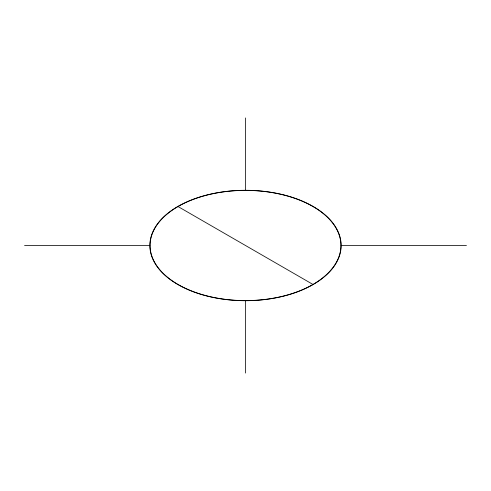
<?xml version="1.0" encoding="UTF-8"?>
<svg xmlns="http://www.w3.org/2000/svg" width="491" height="491" viewBox="0 0 491 491"><rect width="100%" height="100%" fill="white"/><g stroke="black" fill="none" stroke-linecap="round" stroke-linejoin="round"><path stroke-width="0.74" d="M24.55 245.5L149.865 245.5M341.135 245.5A95.635 55.213 0 0 0 197.683 197.683A95.635 55.213 0 0 0 197.683 293.317A95.635 55.213 0 0 0 341.135 245.5L466.45 245.5M178.024 206.545L312.976 284.455M245.5 117.938L245.5 190.287M245.5 300.713L245.5 373.062M193.331 291.629A95.426 55.09 0 0 0 340.779 248.52A95.426 55.09 0 0 0 202.384 196.351A95.426 55.09 0 0 0 193.331 291.629"/></g></svg>
